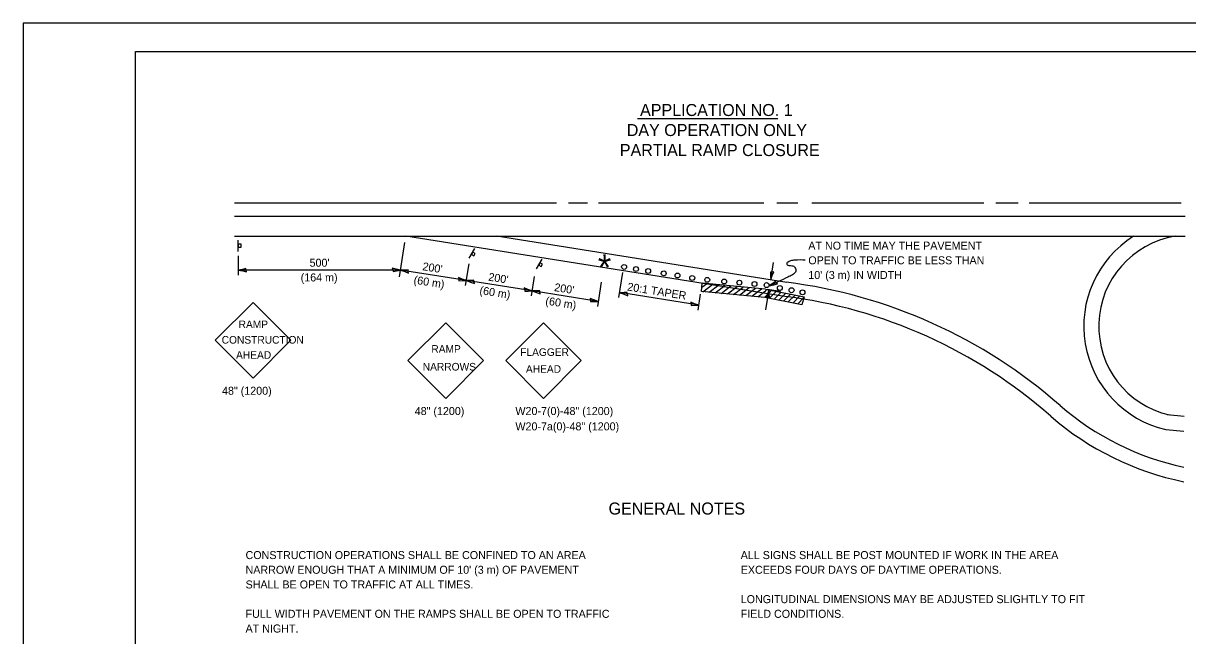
# Model space of a CAD drawing. Extents: x 99437 to 100117, y 99916 to 100356.
# Drawn here: x 99436.6 to 99851.2, y 100137.9 to 100355.8 of the extents above; entities that cross this region are included whole.
import ezdxf

# ---------------------------------------------------------------- set-up
doc = ezdxf.new("R2010")
doc.units = 0
for name, color, linetype in [('Alignment_EX_50 Centerline', 7, 'Continuous'), ('Design_PR_Roadway Dimensions', 7, 'Continuous'), ('Design_PR_Roadway Items', 7, 'Continuous'), ('Design_PR_Roadway Notes', 7, 'Continuous'), ('Level 14', 7, 'Continuous'), ('Level 29', 7, 'Continuous'), ('Level 43', 7, 'Continuous'), ('Level 50', 7, 'Continuous'), ('Level 54', 7, 'Continuous'), ('Sheets_50 Reference Boundary', 7, 'Continuous'), ('Sheets_General Details', 7, 'Continuous'), ('Sheets_Printer Plotting Border', 7, 'Continuous'), ('Stage_Construction Traffic Control', 7, 'Continuous')]:
    doc.layers.add(name, color=color, linetype=linetype)

msp = doc.modelspace()

# ---------------------------------------------------------------- linework, layer by layer
at = {"layer": 'Alignment_EX_50 Centerline'}
for p, q in [((99511.8, 100291.87), (99626.45, 100291.87)), ((99630.72, 100291.87), (99637.49, 100291.87)), ((99641.41, 100291.87), (99700.25, 100291.87)), ((99704.88, 100291.87), (99712.37, 100291.87)), ((99717.36, 100291.87), (99778.68, 100291.87)), ((99782.96, 100291.87), (99790.8, 100291.87)), ((99794.72, 100291.87), (99848.92, 100291.87))]:
    msp.add_line(p, q, dxfattribs=at)
at = {"layer": 'Design_PR_Roadway Items'}
for p, q in [((99513.18, 100274.62), (99513.18, 100278.58)), ((99595.4, 100272.21), (99597.39, 100275.63)), ((99619.39, 100268.42), (99621.38, 100271.84))]:
    msp.add_line(p, q, dxfattribs=at)
for points in [[(99513.18, 100276.17), (99514.18, 100276.17), (99514.18, 100277.16), (99513.18, 100277.16)], [(99596.18, 100273.55), (99597.04, 100273.05), (99597.53, 100273.91), (99596.68, 100274.41)], [(99620.17, 100269.76), (99621.03, 100269.27), (99621.52, 100270.12), (99620.67, 100270.62)]]:
    msp.add_lwpolyline(points, close=True, dxfattribs=at)
at = {"layer": 'Level 29'}
for p, q in [((99511.8, 100287.12), (99850.33, 100287.12)), ((99511.8, 100280), (99850.29, 100280)), ((99707.72, 100258.64), (99572.84, 100280)), ((99708.51, 100263.62), (99605.12, 100280)), ((99843.91, 100216.56), (99849.93, 100216)), ((99843.42, 100211.24), (99849.9, 100210.64))]:
    msp.add_line(p, q, dxfattribs=at)
for centre, radius, start, end in [((99851.98, 100248.01), 37.76, 122.0942, 256.883), ((99851.98, 100248.01), 32.42, 99.3163, 256.883), ((99685.75, 100083.32), 181.74, 48.6479, 82.8566), ((99685.75, 100083.32), 176.69, 48.6479, 82.8566), ((99870.49, 100294.55), 98.88, 229.1299, 257.9409), ((99870.49, 100294.55), 103.93, 229.1299, 258.5186)]:
    msp.add_arc(centre, radius, start, end, dxfattribs=at)
at = {"layer": 'Level 43'}
for p, q in [((99570.55, 100265.54), (99572.48, 100277.75)), ((99513.18, 100273.01), (99513.18, 100266.21)), ((99594.12, 100262.52), (99595.33, 100270.17)), ((99702.74, 100264.54), (99703.72, 100270.71)), ((99570.94, 100267.99), (99513.18, 100267.99)), ((99594.39, 100264.27), (99570.94, 100267.99)), ((99617.57, 100258.8), (99618.66, 100265.7)), ((99648.73, 100258.19), (99650.15, 100267.1)), ((99617.85, 100260.56), (99594.39, 100264.27)), ((99642.39, 100263.65), (99641.03, 100255.08)), ((99701.04, 100253.84), (99702.18, 100261.02)), ((99706.21, 100260.38), (99701.55, 100261.12)), ((99641.31, 100256.84), (99617.85, 100260.56)), ((99677.16, 100255.49), (99649.01, 100259.95)), ((99676.88, 100253.73), (99677.78, 100259.38))]:
    msp.add_line(p, q, dxfattribs=at)
for points in [[(99516.15, 100267.37), (99515.91, 100267.94), (99515.82, 100268.49), (99514.67, 100268.25), (99513.18, 100267.99), (99514.77, 100267.7)], [(99567.97, 100268.61), (99568.21, 100268.04), (99568.31, 100267.49), (99569.46, 100267.73), (99570.94, 100267.99), (99569.36, 100268.28)], [(99573.77, 100266.91), (99573.62, 100267.51), (99573.62, 100268.07), (99572.45, 100268.01), (99570.94, 100267.99), (99572.46, 100267.46)], [(99591.56, 100265.35), (99591.71, 100264.75), (99591.72, 100264.19), (99592.89, 100264.25), (99594.39, 100264.27), (99592.87, 100264.81)], [(99703.82, 100267.37), (99703.22, 100267.22), (99702.66, 100267.22), (99702.72, 100266.04), (99702.74, 100264.54), (99703.27, 100266.06)], [(99597.23, 100263.19), (99597.08, 100263.8), (99597.07, 100264.35), (99595.9, 100264.29), (99594.39, 100264.27), (99595.91, 100263.74)], [(99615.02, 100261.64), (99615.16, 100261.03), (99615.17, 100260.48), (99616.34, 100260.54), (99617.85, 100260.56), (99616.33, 100261.09)], [(99701.1, 100258.18), (99701.71, 100258.33), (99702.26, 100258.34), (99702.2, 100259.51), (99702.18, 100261.02), (99701.65, 100259.5)], [(99705.21, 100263.04), (99704.75, 100263.46), (99704.45, 100263.92), (99703.49, 100263.24), (99702.24, 100262.4), (99703.81, 100262.78)], [(99620.68, 100259.48), (99620.53, 100260.08), (99620.53, 100260.64), (99619.36, 100260.58), (99617.85, 100260.56), (99619.37, 100260.03)], [(99638.47, 100257.92), (99638.62, 100257.32), (99638.63, 100256.76), (99639.8, 100256.82), (99641.31, 100256.84), (99639.79, 100257.37)], [(99651.85, 100258.87), (99651.7, 100259.47), (99651.69, 100260.02), (99650.52, 100259.97), (99649.01, 100259.94), (99650.53, 100259.41)], [(99674.33, 100256.56), (99674.48, 100255.96), (99674.48, 100255.41), (99675.66, 100255.46), (99677.16, 100255.49), (99675.64, 100256.02)]]:
    msp.add_lwpolyline(points, close=True, dxfattribs=at)
msp.add_spline([(99715.03, 100271.53), (99711.42, 100271.53), (99709.78, 100271.25), (99708.92, 100270.82), (99708.49, 100270.39), (99708.6, 100269.85), (99709.24, 100269.63), (99710.31, 100269.52), (99710.95, 100269.41), (99711.37, 100268.87), (99711.69, 100267.59), (99710.5, 100266.31), (99708.79, 100265.47), (99705.57, 100263.88), (99702.24, 100262.4)], degree=3, dxfattribs=at)
at = {"layer": 'Level 54'}
for p, q in [((99655.29, 100321.95), (99705.31, 100321.95)), ((99678.12, 100260.34), (99678.39, 100263.28)), ((99678.26, 100261.87), (99679.91, 100263.14)), ((99700.91, 100261.22), (99678.4, 100263.28)), ((99678.64, 100260.29), (99682.09, 100262.95)), ((99680.81, 100260.09), (99684.26, 100262.74)), ((99682.98, 100259.89), (99686.43, 100262.55)), ((99685.16, 100259.69), (99688.6, 100262.35)), ((99687.33, 100259.49), (99690.77, 100262.15)), ((99689.5, 100259.29), (99692.94, 100261.95)), ((99691.67, 100259.09), (99695.11, 100261.75)), ((99693.84, 100258.89), (99697.28, 100261.55)), ((99696.01, 100258.7), (99699.45, 100261.35)), ((99700.85, 100260.56), (99701.41, 100261.12)), ((99700.91, 100261.22), (99714.68, 100258.48)), ((99700.64, 100258.27), (99678.12, 100260.34)), ((99698.18, 100258.5), (99700.85, 100260.56)), ((99700.58, 100258.28), (99703.09, 100260.79)), ((99713.83, 100255.68), (99700.64, 100258.27)), ((99702.27, 100257.95), (99704.77, 100260.45)), ((99703.96, 100257.62), (99706.45, 100260.12)), ((99705.64, 100257.29), (99708.13, 100259.78)), ((99707.32, 100256.96), (99709.81, 100259.45)), ((99709.01, 100256.63), (99711.49, 100259.11)), ((99710.69, 100256.3), (99713.17, 100258.78)), ((99712.38, 100255.96), (99714.59, 100258.18)), ((99714.68, 100258.48), (99713.83, 100255.68))]:
    msp.add_line(p, q, dxfattribs=at)
at = {"layer": 'Sheets_50 Reference Boundary'}
msp.add_lwpolyline([(99476.63, 100345.79), (100106.63, 100345.79), (100106.63, 99945.79), (99476.63, 99945.79)], close=True, dxfattribs=at)
at = {"layer": 'Sheets_General Details'}
for p, q in [((99436.63, 100355.79), (99436.63, 99915.79)), ((100116.63, 100355.79), (99436.63, 100355.79))]:
    msp.add_line(p, q, dxfattribs=at)
msp.add_lwpolyline([(99476.63, 100345.79), (100106.63, 100345.79), (100106.63, 99925.79), (99476.63, 99925.79)], close=True, dxfattribs=at)
at = {"layer": 'Sheets_Printer Plotting Border'}
msp.add_lwpolyline([(99436.63, 99915.79), (100116.63, 99915.79), (100116.63, 100355.79), (99436.63, 100355.79)], close=True, dxfattribs=at)
at = {"layer": 'Stage_Construction Traffic Control'}
for points in [[(99504.98, 100243), (99518.42, 100256.43), (99531.85, 100243), (99518.42, 100229.57)], [(99573.59, 100235.76), (99587.02, 100249.19), (99600.46, 100235.76), (99587.02, 100222.33)], [(99608.44, 100235.76), (99621.87, 100249.19), (99635.3, 100235.76), (99621.87, 100222.33)]]:
    msp.add_lwpolyline(points, close=True, dxfattribs=at)
for centre in [(99650.55, 100269.11), (99654.79, 100268.35), (99659.12, 100267.67), (99664.66, 100266.81), (99669.55, 100266.05), (99674.81, 100265.19), (99680.16, 100264.51), (99686.16, 100263.92), (99691.6, 100263.52), (99696.95, 100263.03), (99701.29, 100262.64), (99705.98, 100261.63), (99710.18, 100260.81), (99714.07, 100260.08)]:
    msp.add_circle(centre, 0.87, dxfattribs=at)

# ---------------------------------------------------------------- texts
at = {"layer": 'Design_PR_Roadway Dimensions'}
for s, rotation, p in [('AT NO TIME MAY THE PAVEMENT', 359.9995, (99716.14, 100275.26)), ("200'", 350.9999, (99578.62, 100267.98)), ('OPEN TO TRAFFIC BE LESS THAN', 359.9995, (99716.14, 100270.04)), ('(60 m)', 350.9999, (99575.47, 100263.19)), ("200'", 350.9999, (99602.07, 100264.26)), ("10' (3 m) IN WIDTH", 359.9995, (99716.14, 100264.81)), ('(60 m)', 350.9999, (99598.93, 100259.47)), ("200'", 350.9999, (99625.53, 100260.55)), ('(60 m)', 350.9999, (99622.39, 100255.76))]:
    msp.add_text(s, height=2.85, rotation=rotation, dxfattribs=at).set_placement(p)
for s, p in [("500'", (99538.56, 100269.18)), ('(164 m)', (99535.4, 100263.95))]:
    msp.add_text(s, height=2.85, dxfattribs=at).set_placement(p)
at = {"layer": 'Design_PR_Roadway Notes'}
for s, height, p in [('GENERAL NOTES', 4.275, (99645.01, 100181.01)), ('CONSTRUCTION OPERATIONS SHALL BE CONFINED TO AN AREA', 2.85, (99515.77, 100165.16)), ('ALL SIGNS SHALL BE POST MOUNTED IF WORK IN THE AREA', 2.85, (99692.07, 100165.16)), ("NARROW ENOUGH THAT A MINIMUM OF 10' (3 m) OF PAVEMENT", 2.85, (99515.77, 100159.93)), ('EXCEEDS FOUR DAYS OF DAYTIME OPERATIONS.', 2.85, (99692.07, 100159.93)), ('SHALL BE OPEN TO TRAFFIC AT ALL TIMES.', 2.85, (99515.77, 100154.71)), ('LONGITUDINAL DIMENSIONS MAY BE ADJUSTED SLIGHTLY TO FIT', 2.85, (99692.07, 100149.48)), ('FULL WIDTH PAVEMENT ON THE RAMPS SHALL BE OPEN TO TRAFFIC', 2.85, (99515.77, 100144.26)), ('FIELD CONDITIONS.', 2.85, (99692.07, 100144.26)), ('AT NIGHT.', 2.85, (99515.77, 100139.03))]:
    msp.add_text(s, height=height, dxfattribs=at).set_placement(p)
at = {"layer": 'Level 14'}
for s, p in [('APPLICATION NO. 1', (99656.23, 100322.8)), ('DAY OPERATION ONLY', (99651.5, 100315.67)), ('PARTIAL RAMP CLOSURE', (99649.03, 100308.55))]:
    msp.add_text(s, height=4.275, dxfattribs=at).set_placement(p)
at = {"layer": 'Level 50'}
msp.add_text('20:1 TAPER', height=2.85, rotation=351.0014, dxfattribs=at).set_placement((99651.55, 100260.75))
at = {"layer": 'Stage_Construction Traffic Control'}
msp.add_text('*', height=9.18, rotation=359.6815, dxfattribs=at).set_placement((99641.15, 100264.37))
for s, height, p in [('RAMP', 2.714, (99513.3, 100247.32)), ('CONSTRUCTION', 2.7137, (99507.27, 100241.82)), ('RAMP', 2.714, (99581.92, 100238.56)), ('AHEAD', 2.714, (99512.39, 100236.42)), ('FLAGGER', 2.714, (99613.56, 100237.44)), ('NARROWS', 2.714, (99578.86, 100232.24)), ('AHEAD', 2.714, (99615.59, 100231.43)), ('48" (1200)', 2.85, (99507.4, 100223.63)), ('48" (1200)', 2.85, (99576.01, 100216.41)), ('W20-7(0)-48" (1200)', 2.85, (99611.85, 100216.41)), ('W20-7a(0)-48" (1200)', 2.85, (99611.85, 100210.95))]:
    msp.add_text(s, height=height, dxfattribs=at).set_placement(p)

doc.saveas('drawing.dxf')
